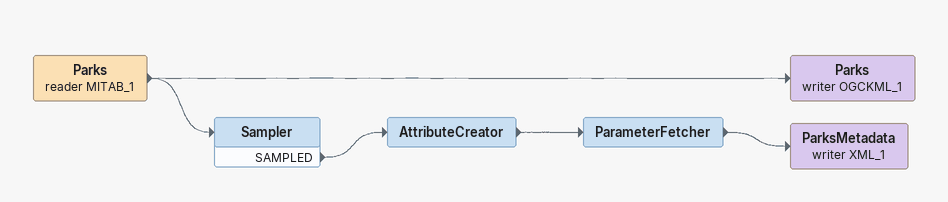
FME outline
Parks (reader MITAB_1)
    -> Parks (writer OGCKML_1)
    -> Sampler
Parks (writer OGCKML_1)
Sampler
    SAMPLED -> AttributeCreator
AttributeCreator
    -> ParameterFetcher
ParameterFetcher
    -> ParksMetadata (writer XML_1)
ParksMetadata (writer XML_1)
